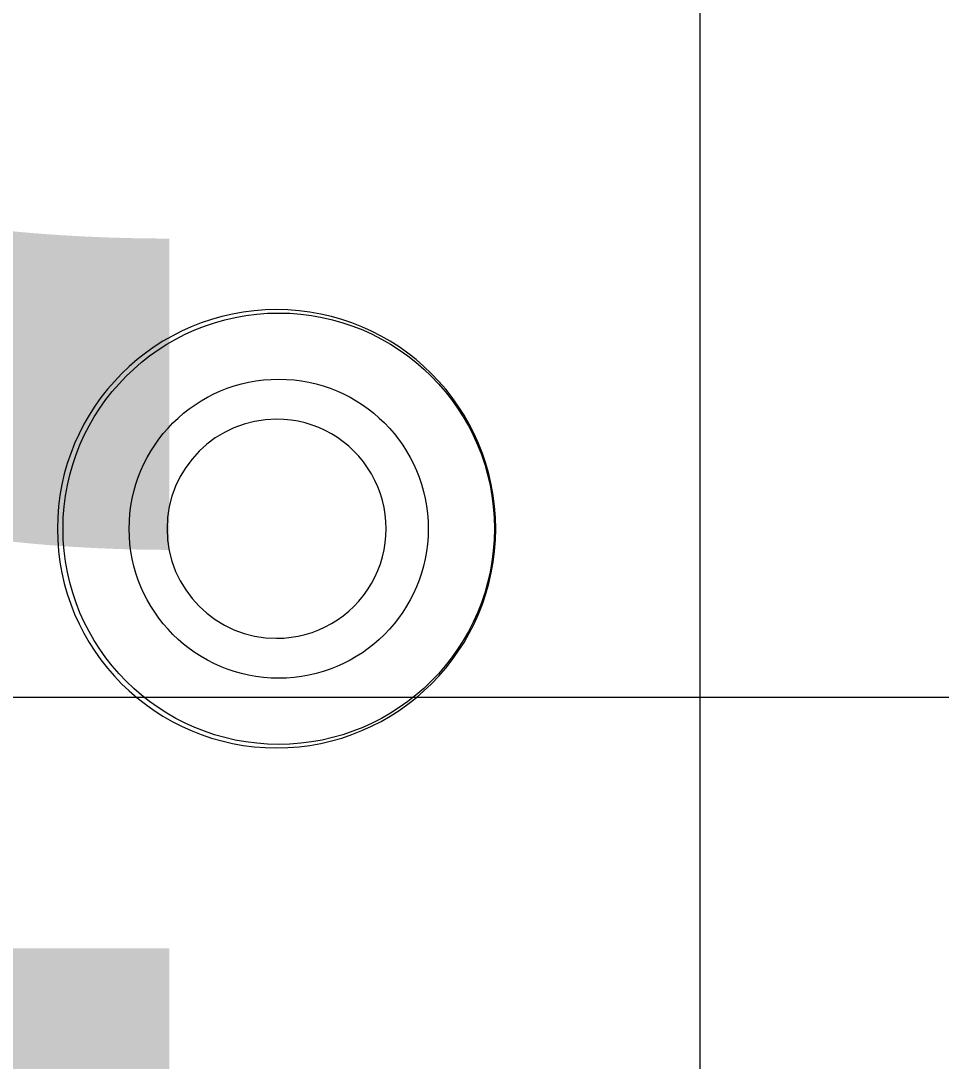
# Model space of a CAD drawing. Header units: inches. Extents: x 22 to 382261, y 22 to 371281.
# Drawn here: x 252887.7 to 253047.7, y 58847.4 to 59028.3 of the extents above; entities that cross this region are included whole.
import ezdxf

# ---------------------------------------------------------------- set-up
doc = ezdxf.new("R2010")
doc.units = ezdxf.units.IN
doc.header["$MEASUREMENT"] = 0
for name, color, linetype, lineweight in [('A-ANNO-DIMS', 211, 'Continuous', 9), ('P-SANR-FIXT', 6, 'Continuous', 9), ('Q-CASE', 31, 'Continuous', 9)]:
    doc.layers.add(name, color=color, linetype=linetype, lineweight=lineweight)
doc.styles.add('Arial_B_2', font='arialbd.ttf', dxfattribs={"height": 270.833333})
doc.dimstyles.new('2_2', dxfattribs={"dimscale": 304.8, "dimtxt": 267.818092, "dimasz": 0.227865, "dimexe": 1.377953, "dimexo": 0.0625, "dimgap": 0.287073, "dimtad": 1, "dimdec": 0, "dimzin": 0, "dimdsep": 46, "dimtxsty": 'Arial_B_2', "dimblk1": 'OBLIQUE', "dimblk2": 'OBLIQUE', "dimsah": 1, "dimcen": 0.09, "dimdle": 0.574147, "dimazin": 0, "dimtfac": 1, "dimtdec": 4, "dimtix": 1, "dimtmove": 0, "dimatfit": 3, "dimfxl": 0.574147, "dimfxlon": 1, "dimtvp": 1, "dimtolj": 1, "dimtzin": 0, "dimlwd": 18, "dimlwe": 18, "dimarcsym": 2})

# ---------------------------------------------------------------- blocks, each defined once
blk = doc.blocks.new('Modern_Vanity_9451 - Modern Vanity-784097-01- TOILET BLOWUP')
at = {"layer": 'P-SANR-FIXT'}
for radius in [37.5, 26]:
    blk.add_circle((133.04, -279.4), radius, dxfattribs=at)
for radius, start, end in [(200, 92.3002, 360), (200, 360, 87.6999), (160, 92.8522, 360), (160, 360, 87.148)]:
    blk.add_arc((133.04, -279.4), radius, start, end, dxfattribs=at)
at = {"layer": 'Q-CASE'}
for radius, start, end in [(200.31, 92.276, 180), (200.31, 0, 87.7241), (38.1, 0, 180), (19.05, 360, 180), (19.05, 360, 180), (200.31, 180, 0), (38.1, 180, 0), (19.05, 180, 360), (19.05, 180, 360)]:
    blk.add_arc((133.04, -279.77), radius, start, end, dxfattribs=at)
blk = doc.blocks.new('_Oblique')
at = {"color": 0, "linetype": 'ByBlock', "lineweight": -2}
blk.add_line((-0.5, -0.5), (0.5, 0.5), dxfattribs=at)
blk = doc.blocks.new('*D5308')
at = {"layer": 'A-ANNO-DIMS', "color": 0, "lineweight": 18, "transparency": 16777216}
for p, q in [((251416.9, 58966.61), (251416.9, 58490.66)), ((253211.9, 58966.61), (253211.9, 58490.66)), ((251241.9, 58910.66), (253386.9, 58910.66))]:
    blk.add_line(p, q, dxfattribs=at)
at = {"layer": 'Defpoints', "color": 0, "transparency": 16777216}
for p in [(251416.9, 58985.66), (253211.9, 58985.66), (253211.9, 58910.66)]:
    blk.add_point(p, dxfattribs=at)
at = {"layer": 'A-ANNO-DIMS', "color": 0, "lineweight": 18, "transparency": 16777216, "xscale": 69.45312499999999, "yscale": 69.45312499999999, "zscale": 69.45312499999999, "rotation": 180}
blk.add_blockref('_Oblique', (251416.9, 58910.66), dxfattribs=at)
at = {"layer": 'A-ANNO-DIMS', "color": 0, "lineweight": 18, "transparency": 16777216, "xscale": 69.45312499999999, "yscale": 69.45312499999999, "zscale": 69.45312499999999}
blk.add_blockref('_Oblique', (253211.9, 58910.66), dxfattribs=at)
at = {"layer": 'A-ANNO-DIMS', "color": 0, "lineweight": 18, "transparency": 16777216, "insert": (252314.4, 59136.53), "char_height": 270.833, "width": 419.7639, "attachment_point": 5, "style": 'Arial_B_2'}
blk.add_mtext('\\A1;1795', dxfattribs=at)
blk = doc.blocks.new('*D5315')
at = {"layer": 'A-ANNO-DIMS', "color": 0, "lineweight": 18, "transparency": 16777216}
for p, q in [((253005.76, 58069.66), (253005.76, 59694.66)), ((252949.81, 59519.66), (253425.76, 59519.66)), ((253061.71, 58244.66), (252585.76, 58244.66))]:
    blk.add_line(p, q, dxfattribs=at)
at = {"layer": 'Defpoints', "color": 0, "transparency": 16777216}
for p in [(252930.76, 59519.66), (253005.76, 59519.66), (253080.76, 58244.66)]:
    blk.add_point(p, dxfattribs=at)
at = {"layer": 'A-ANNO-DIMS', "color": 0, "lineweight": 18, "transparency": 16777216, "xscale": 69.45312499999999, "yscale": 69.45312499999999, "zscale": 69.45312499999999}
for p, rotation in [((253005.76, 59519.66), 90), ((253005.76, 58244.66), 270)]:
    blk.add_blockref('_Oblique', p, dxfattribs=dict(at, rotation=rotation))
at = {"layer": 'A-ANNO-DIMS', "color": 0, "lineweight": 18, "transparency": 16777216, "insert": (252779.98, 58882.16), "char_height": 270.833, "width": 419.7639, "attachment_point": 5, "rotation": 90, "style": 'Arial_B_2'}
blk.add_mtext('\\A1;1275', dxfattribs=at)
blk = doc.blocks.new('*D5348')
at = {"layer": 'A-ANNO-DIMS', "color": 0, "lineweight": 18, "transparency": 16777216}
for p, q in [((252753.56, 57219.66), (252753.56, 59694.66)), ((252697.61, 59519.66), (253173.56, 59519.66)), ((252697.61, 57394.66), (253173.56, 57394.66))]:
    blk.add_line(p, q, dxfattribs=at)
at = {"layer": 'Defpoints', "color": 0, "transparency": 16777216}
for p in [(252678.56, 59519.66), (252753.56, 59519.66), (252678.56, 57394.66)]:
    blk.add_point(p, dxfattribs=at)
at = {"layer": 'A-ANNO-DIMS', "color": 0, "lineweight": 18, "transparency": 16777216, "xscale": 69.45312499999999, "yscale": 69.45312499999999, "zscale": 69.45312499999999}
for p, rotation in [((252753.56, 59519.66), 90), ((252753.56, 57394.66), 270)]:
    blk.add_blockref('_Oblique', p, dxfattribs=dict(at, rotation=rotation))
at = {"layer": 'A-ANNO-DIMS', "color": 0, "lineweight": 18, "transparency": 16777216, "insert": (252527.78, 58457.16), "char_height": 270.833, "width": 419.7639, "attachment_point": 5, "rotation": 90, "style": 'Arial_B_2'}
blk.add_mtext('\\A1;2125', dxfattribs=at)

msp = doc.modelspace()

# ---------------------------------------------------------------- block references
at = {"layer": 'Q-CASE', "rotation": 270.0000000000001}
msp.add_blockref('Modern_Vanity_9451 - Modern Vanity-784097-01- TOILET BLOWUP', (253211.9, 59073), dxfattribs=at)

# ---------------------------------------------------------------- dimensions: what is measured, and where the dimension line sits
at = {"layer": 'A-ANNO-DIMS', "lineweight": 18}
for base, p1, p2, override, picture, middle in [((252753.56, 59519.66), (252678.56, 57394.66), (252678.56, 59519.66), {"dimpost": '<>', "dimfxl": 2125}, '*D5348', (252527.78, 58457.16)), ((253005.76, 59519.66), (253080.76, 58244.66), (252930.76, 59519.66), {"dimpost": '<>', "dimfxl": 1283.793208}, '*D5315', (252779.98, 58882.16))]:
    dim = msp.add_linear_dim(base=base, p1=p1, p2=p2, angle=90, dimstyle='2_2', override=override, dxfattribs=at)
    dim.commit()
    dim.dimension.update_dxf_attribs({"geometry": picture, "text_midpoint": middle})
dim = msp.add_linear_dim(base=(253211.9, 58910.66), p1=(251416.9, 58985.66), p2=(253211.9, 58985.66), dimstyle='2_2', override={"dimpost": '<>', "dimfxl": 1795}, dxfattribs=at)
dim.commit()
dim.dimension.update_dxf_attribs({"geometry": '*D5308', "text_midpoint": (252314.4, 59136.53)})

doc.saveas('drawing.dxf')
